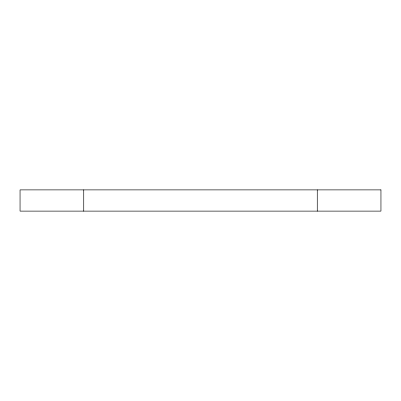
<?xml version="1.0" encoding="UTF-8"?>
<svg xmlns="http://www.w3.org/2000/svg" width="401" height="401" viewBox="0 0 401 401"><rect width="100%" height="100%" fill="white"/><g stroke="black" fill="none" stroke-linecap="round" stroke-linejoin="round"><path stroke-width="0.6" d="M317.261 189.884L317.261 211.116M83.739 189.884L83.739 211.116M380.95 189.884L20.05 189.884L20.05 211.116L380.95 211.116L380.95 189.884"/></g></svg>
